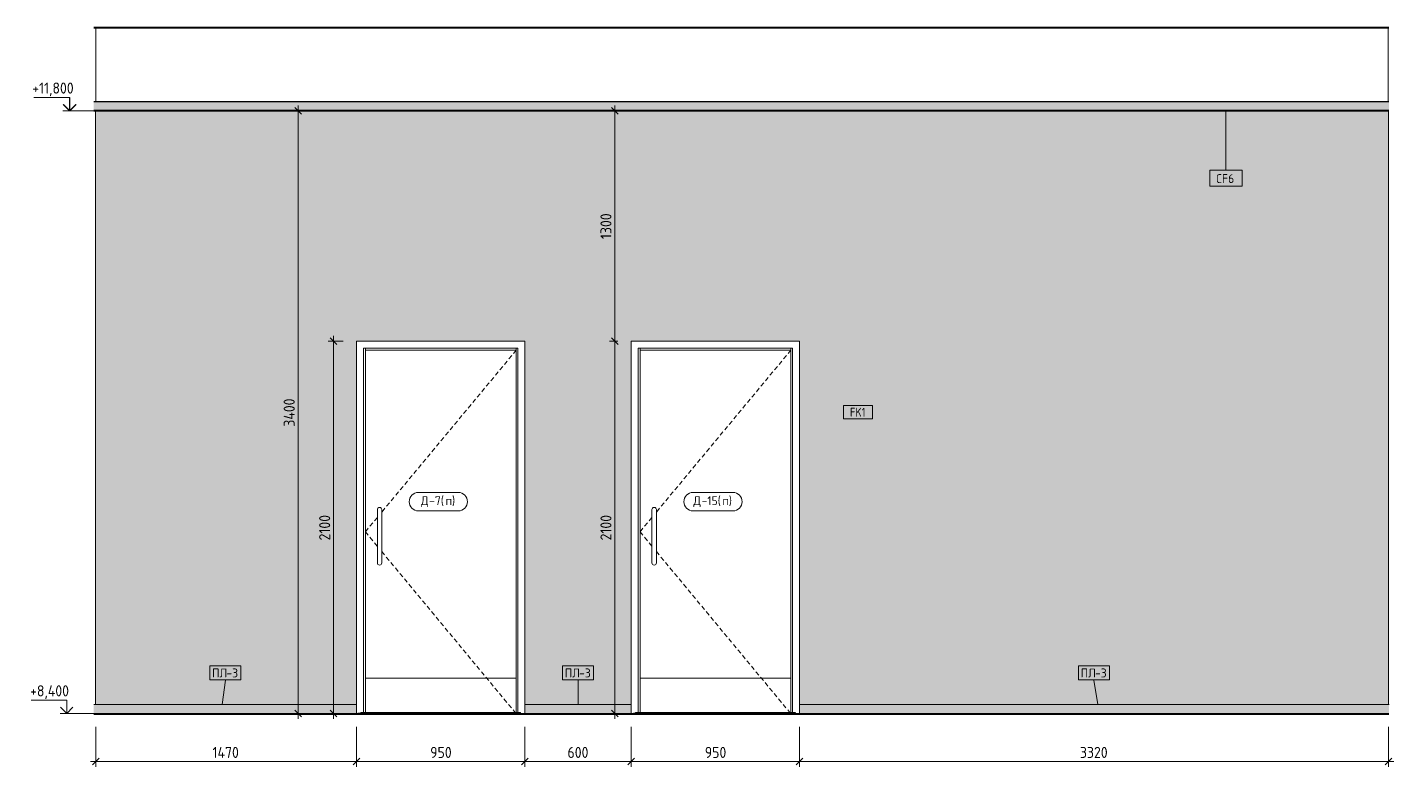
# Model space of a CAD drawing. Header units: millimetres. Extents: x 10426 to 43988, y -1987 to 12271.
# Drawn here: x 27682 to 35388, y 8100 to 12271 of the extents above; entities that cross this region are included whole.
import ezdxf

# ---------------------------------------------------------------- set-up
doc = ezdxf.new("R2010")
doc.units = ezdxf.units.MM
doc.linetypes.add('200_ШТРИХ__ш1_п0_6_', pattern=[40, 25, -15])
doc.linetypes.add('Штрих', pattern=[158.75, 79.375, -79.375])
for name, color, linetype, lineweight in [('A-ANNO-DIMS', 7, 'Continuous', 9), ('A-ANNO-DIMS-25', 7, 'Continuous', 9), ('A-CLNG-IDEN', 7, 'Continuous', 9), ('A-DOOR', 7, 'Continuous', 9), ('A-DOOR-2', 7, 'Штрих', 9), ('A-DOOR-3', 7, '200_ШТРИХ__ш1_п0_6_', 9), ('A-DOOR-FRAM-1', 7, 'Continuous', 9), ('A-DOOR-IDEN', 7, 'Continuous', 9), ('A-FLOR', 7, 'Continuous', 9), ('A-GENM', 7, 'Continuous', 9), ('A-GENM-IDEN', 7, 'Continuous', 9), ('A-WALL-IDEN', 7, 'Continuous', 9), ('A-WALL-PATT', 7, 'Continuous', 9), ('G-ANNO-DIMS', 7, 'Continuous', 9), ('G-ANNO-DIMS-1', 7, 'Continuous', 20), ('I-WALL', 7, 'Continuous', 9), ('Ограждение', 7, 'Continuous', 9), ('Поручни', 7, 'Continuous', 9)]:
    doc.layers.add(name, color=color, linetype=linetype, lineweight=lineweight)
for name, color, linetype, lineweight, true_color in [('A-CLNG-1', 7, 'Continuous', 9, 0x787878), ('A-CLNG-FNSH-1', 7, 'Continuous', 30, 0x3c3c3c), ('A-FLOR-1', 7, 'Continuous', 9, 0x787878), ('A-FLOR-FNSH-1', 7, 'Continuous', 40, 0x3c3c3c), ('A-FLOR-FNSH-2', 7, 'Continuous', 30, 0x3c3c3c)]:
    doc.layers.add(name, color=color, linetype=linetype, lineweight=lineweight, true_color=true_color)
doc.styles.add('GOST Common_5', font='GOST_Common.ttf', dxfattribs={"height": 50})
doc.styles.add('GOST Common_6', font='GOST_Common.ttf', dxfattribs={"width": 0.9, "height": 50})
doc.styles.add('ISOCPEUR_3', font='isocpeur.ttf', dxfattribs={"width": 0.9, "height": 62.5})
doc.dimstyles.new('ISO-2_5_0_9К_БОЛЬШОЙ_1', dxfattribs={"dimscale": 304.8, "dimtxt": 62.248823, "dimasz": 0.123031, "dimexe": 0.098425, "dimexo": 0.246063, "dimgap": 0, "dimtad": 1, "dimdec": 0, "dimrnd": 10, "dimzin": 0, "dimdsep": 46, "dimtxsty": 'ISOCPEUR_3', "dimblk1": 'OBLIQUE', "dimblk2": 'OBLIQUE', "dimsah": 1, "dimcen": 0.09, "dimdle": 0.098425, "dimazin": 0, "dimtfac": 1, "dimtdec": 4, "dimtix": 1, "dimtmove": 0, "dimatfit": 3, "dimfxl": 1, "dimtvp": 1, "dimtolj": 1, "dimtzin": 0, "dimarcsym": 2})

# ---------------------------------------------------------------- blocks, each defined once
blk = doc.blocks.new('110_Дверь_СКБ_1Ст_Внутренняя1 - Д-7_п__950x2100h_Туалет EW30-32897972-Развертка 3_44-1')
at = {"layer": 'A-DOOR'}
for p, q in [((16860, 10450), (16010, 10450)), ((16010, 8600), (16010, 10450)), ((16860, 10450), (16860, 8600)), ((16077.5, 9550), (16077.5, 9250)), ((16102.5, 9250), (16102.5, 9550)), ((16860, 8600), (16010, 8600)), ((16010, 8600), (16010, 8406.3)), ((16860, 8406.3), (16860, 8600))]:
    blk.add_line(p, q, dxfattribs=at)
for centre, start, end in [((16090, 9550), 0, 180), ((16090, 9250), 180, 0)]:
    blk.add_arc(centre, 12.5, start, end, dxfattribs=at)
at = {"layer": 'A-DOOR-2'}
for p, q in [((16910, 10500), (15960, 10500)), ((15960, 8400), (15960, 10500)), ((16910, 10500), (15960, 10500)), ((15960, 8400), (15960, 10500)), ((16910, 8400), (16910, 10500)), ((16910, 8400), (16910, 10500))]:
    blk.add_line(p, q, dxfattribs=at)
at = {"layer": 'A-DOOR-3'}
for p, q in [((16861.4, 10450), (16102.5, 9536.4)), ((16077.5, 9506.3), (16010, 9425)), ((16010, 9425), (16077.5, 9343.6)), ((16102.5, 9313.5), (16854.7, 8406.3))]:
    blk.add_line(p, q, dxfattribs=at)
at = {"layer": 'A-DOOR-FRAM-1'}
for p, q in [((16000, 8406.3), (16000, 10460)), ((16000, 10460), (16870, 10460)), ((16010, 10450), (16010, 10460)), ((16010, 10460), (16010, 8600)), ((16860, 10450), (16010, 10450)), ((16860, 10460), (16860, 10450)), ((16860, 10460), (16860, 8600)), ((16870, 10460), (16870, 8406.3))]:
    blk.add_line(p, q, dxfattribs=at)
blk = doc.blocks.new('110_Дверь_СКБ_1Ст_Внутренняя1 - Д-7_п__950x2100h_Туалет-32491181-Развертка 3_44-1')
at = {"layer": 'A-DOOR'}
for p, q in [((15311, 10450), (14461, 10450)), ((14461, 8600), (14461, 10450)), ((15311, 10450), (15311, 8600)), ((14528.5, 9550), (14528.5, 9250)), ((14553.5, 9250), (14553.5, 9550)), ((15311, 8600), (14461, 8600)), ((14461, 8600), (14461, 8406.3)), ((15311, 8406.3), (15311, 8600))]:
    blk.add_line(p, q, dxfattribs=at)
for centre, start, end in [((14541, 9550), 0, 180), ((14541, 9250), 180, 0)]:
    blk.add_arc(centre, 12.5, start, end, dxfattribs=at)
at = {"layer": 'A-DOOR-2'}
for p, q in [((15361, 10500), (14411, 10500)), ((14411, 8400), (14411, 10500)), ((15361, 10500), (14411, 10500)), ((14411, 8400), (14411, 10500)), ((15361, 8400), (15361, 10500)), ((15361, 8400), (15361, 10500))]:
    blk.add_line(p, q, dxfattribs=at)
at = {"layer": 'A-DOOR-3'}
for p, q in [((15312.4, 10450), (14553.5, 9536.4)), ((14528.5, 9506.3), (14461, 9425)), ((14461, 9425), (14528.5, 9343.6)), ((14553.5, 9313.5), (15305.7, 8406.3))]:
    blk.add_line(p, q, dxfattribs=at)
at = {"layer": 'A-DOOR-FRAM-1'}
for p, q in [((14451, 8406.3), (14451, 10460)), ((14451, 10460), (15321, 10460)), ((14461, 10450), (14461, 10460)), ((14461, 10460), (14461, 8600)), ((15311, 10450), (14461, 10450)), ((15311, 10460), (15311, 10450)), ((15311, 10460), (15311, 8600)), ((15321, 10460), (15321, 8406.3))]:
    blk.add_line(p, q, dxfattribs=at)
blk = doc.blocks.new('Плинтус - Плинтус темный _ст_школа_-33413761-Развертка 3_44-1')
at = {"layer": 'A-GENM'}
blk.add_hatch(color=256, dxfattribs=at).paths.add_polyline_path([(13710, 8400), (14411, 8400), (14411, 8450), (12928.6, 8450), (12928.6, 8400), (12961.3, 8400)])
for p, q in [((12928.6, 8450), (14411, 8450)), ((14411, 8450), (14411, 8400))]:
    blk.add_line(p, q, dxfattribs=at)
blk = doc.blocks.new('Плинтус - Плинтус темный _ст_школа_-33413799-Развертка 3_44-1')
at = {"layer": 'A-GENM'}
blk.add_hatch(color=256, dxfattribs=at).paths.add_polyline_path([(15361, 8400), (15960, 8400), (15960, 8450), (15361, 8450)])
for p, q in [((15361, 8450), (15960, 8450)), ((15361, 8400), (15361, 8450)), ((15960, 8450), (15960, 8400))]:
    blk.add_line(p, q, dxfattribs=at)
blk = doc.blocks.new('Плинтус - Плинтус темный _ст_школа_-33413861-Развертка 3_44-1')
at = {"layer": 'A-GENM'}
blk.add_hatch(color=256, dxfattribs=at).paths.add_polyline_path([(16910, 8400), (20234.6, 8400), (20234.6, 8450), (16910, 8450)])
for p, q in [((16910, 8450), (20234.6, 8450)), ((16910, 8400), (16910, 8450))]:
    blk.add_line(p, q, dxfattribs=at)
blk = doc.blocks.new('Ограждение - Ограждение-32882164-Развертка 3_44-1')
at = {"layer": 'Ограждение'}
blk.add_hatch(color=256, dxfattribs=at).paths.add_polyline_path([(15333.9, 8400), (15336, 8400), (15336, 8406.3), (14436, 8406.3), (14436, 8402), (15333.9, 8402)])
at = {"layer": 'Поручни'}
for p, q in [((14436, 8402), (14436, 8406.3)), ((14436, 8406.3), (15336, 8406.3)), ((15336, 8406.3), (15336, 8400))]:
    blk.add_line(p, q, dxfattribs=at)
blk = doc.blocks.new('Ограждение - Ограждение-32882170-Развертка 3_44-1')
at = {"layer": 'Ограждение'}
blk.add_hatch(color=256, dxfattribs=at).paths.add_polyline_path([(16622.6, 8402), (16885, 8402), (16885, 8406.3), (15985, 8406.3), (15985, 8402), (16581.6, 8402)])
at = {"layer": 'Поручни'}
for p, q in [((15985, 8402), (15985, 8406.3)), ((15985, 8406.3), (16885, 8406.3)), ((16885, 8406.3), (16885, 8402))]:
    blk.add_line(p, q, dxfattribs=at)
blk = doc.blocks.new('Высотные отметки - Стрелка_Верх-17668718-Развертка 3_44-1')
at = {"layer": 'G-ANNO-DIMS'}
for p, q in [((12791.7, 11875), (12591.7, 11875)), ((12791.7, 11800), (12791.7, 11875)), ((12829.6, 11800), (12754.6, 11800))]:
    blk.add_line(p, q, dxfattribs=at)
at = {"layer": 'G-ANNO-DIMS-1'}
for q in [(12756.3, 11835.4), (12827.1, 11835.4)]:
    blk.add_line((12791.7, 11800), q, dxfattribs=at)
blk = doc.blocks.new('DIMBLOCK8-Развертка 3_44-1')
at = {"layer": 'A-ANNO-DIMS-25'}
for p, q in [((32037.4, 8325), (32037.4, 8100.2)), ((35358.4, 8325), (35358.4, 8100.2)), ((32037.4, 8130.2), (32037.4, 8320)), ((35358.4, 8130.2), (35358.4, 8320)), ((35388.4, 8130.2), (32037.4, 8130.2))]:
    blk.add_line(p, q, dxfattribs=at)
at = {"layer": 'A-ANNO-DIMS-25', "lineweight": 20}
for p, q in [((32037.4, 8130.2), (32018.6, 8111.5)), ((32037.4, 8130.2), (32056.1, 8149)), ((35358.4, 8130.2), (35339.6, 8111.5)), ((35358.4, 8130.2), (35377.1, 8149))]:
    blk.add_line(p, q, dxfattribs=at)
at = {"layer": 'A-ANNO-DIMS-25', "color": 0, "insert": (33618.8, 8211.9), "char_height": 62.5, "width": 189.619, "attachment_point": 1, "line_spacing_factor": 1.149209, "style": 'ISOCPEUR_3'}
blk.add_mtext('3320', dxfattribs=at)
blk = doc.blocks.new('_Oblique')
at = {"color": 0, "linetype": 'ByBlock', "lineweight": -2}
blk.add_line((-0.5, -0.5), (0.5, 0.5), dxfattribs=at)
blk = doc.blocks.new('DIMBLOCK9-Развертка 3_44-1')
at = {"layer": 'A-ANNO-DIMS-25'}
for p, q in [((31087.4, 8325), (31087.4, 8100.2)), ((32037.4, 8325), (32037.4, 8100.2)), ((31087.4, 8130.2), (31087.4, 8320)), ((32037.4, 8130.2), (32037.4, 8320)), ((32037.4, 8130.2), (31087.4, 8130.2))]:
    blk.add_line(p, q, dxfattribs=at)
at = {"layer": 'A-ANNO-DIMS-25', "lineweight": 20}
for p, q in [((31087.4, 8130.2), (31068.6, 8111.5)), ((31087.4, 8130.2), (31106.1, 8149)), ((32037.4, 8130.2), (32018.6, 8111.5)), ((32037.4, 8130.2), (32056.1, 8149))]:
    blk.add_line(p, q, dxfattribs=at)
at = {"layer": 'A-ANNO-DIMS-25', "color": 0, "insert": (31503.1, 8211.9), "char_height": 62.5, "width": 142.215, "attachment_point": 1, "line_spacing_factor": 1.149209, "style": 'ISOCPEUR_3'}
blk.add_mtext('950', dxfattribs=at)
blk = doc.blocks.new('DIMBLOCK10-Развертка 3_44-1')
at = {"layer": 'A-ANNO-DIMS-25'}
for p, q in [((30488.3, 8325), (30488.3, 8100.2)), ((31087.4, 8325), (31087.4, 8100.2)), ((30488.3, 8130.2), (30488.3, 8320)), ((31087.4, 8130.2), (31087.4, 8320)), ((31087.4, 8130.2), (30488.3, 8130.2))]:
    blk.add_line(p, q, dxfattribs=at)
at = {"layer": 'A-ANNO-DIMS-25', "lineweight": 20}
for p, q in [((30488.3, 8130.2), (30469.6, 8111.5)), ((30488.3, 8130.2), (30507.1, 8149)), ((31087.4, 8130.2), (31068.6, 8111.5)), ((31087.4, 8130.2), (31106.1, 8149))]:
    blk.add_line(p, q, dxfattribs=at)
at = {"layer": 'A-ANNO-DIMS-25', "color": 0, "insert": (30728.6, 8211.9), "char_height": 62.5, "width": 142.215, "attachment_point": 1, "line_spacing_factor": 1.149209, "style": 'ISOCPEUR_3'}
blk.add_mtext('600', dxfattribs=at)
blk = doc.blocks.new('DIMBLOCK11-Развертка 3_44-1')
at = {"layer": 'A-ANNO-DIMS-25'}
for p, q in [((29538.3, 8325), (29538.3, 8100.2)), ((30488.3, 8325), (30488.3, 8100.2)), ((29538.3, 8130.2), (29538.3, 8320)), ((30488.3, 8130.2), (30488.3, 8320)), ((30488.3, 8130.2), (29538.3, 8130.2))]:
    blk.add_line(p, q, dxfattribs=at)
at = {"layer": 'A-ANNO-DIMS-25', "lineweight": 20}
for p, q in [((29538.3, 8130.2), (29519.6, 8111.5)), ((29538.3, 8130.2), (29557.1, 8149)), ((30488.3, 8130.2), (30469.6, 8111.5)), ((30488.3, 8130.2), (30507.1, 8149))]:
    blk.add_line(p, q, dxfattribs=at)
at = {"layer": 'A-ANNO-DIMS-25', "color": 0, "insert": (29954.1, 8211.9), "char_height": 62.5, "width": 142.215, "attachment_point": 1, "line_spacing_factor": 1.149209, "style": 'ISOCPEUR_3'}
blk.add_mtext('950', dxfattribs=at)
blk = doc.blocks.new('DIMBLOCK12-Развертка 3_44-1')
at = {"layer": 'A-ANNO-DIMS-25'}
for p, q in [((28067.6, 8325), (28067.6, 8100.2)), ((29538.3, 8325), (29538.3, 8100.2)), ((28067.6, 8130.2), (28067.6, 8320)), ((29538.3, 8130.2), (29538.3, 8320)), ((29538.3, 8130.2), (28037.6, 8130.2))]:
    blk.add_line(p, q, dxfattribs=at)
at = {"layer": 'A-ANNO-DIMS-25', "lineweight": 20}
for p, q in [((28067.6, 8130.2), (28048.9, 8111.5)), ((28067.6, 8130.2), (28086.4, 8149)), ((29538.3, 8130.2), (29519.6, 8111.5)), ((29538.3, 8130.2), (29557.1, 8149))]:
    blk.add_line(p, q, dxfattribs=at)
at = {"layer": 'A-ANNO-DIMS-25', "color": 0, "insert": (28726.4, 8211.9), "char_height": 62.5, "width": 183.873, "attachment_point": 1, "line_spacing_factor": 1.149209, "style": 'ISOCPEUR_3'}
blk.add_mtext('1470', dxfattribs=at)
blk = doc.blocks.new('DIMBLOCK13-Развертка 3_44-1')
at = {"layer": 'A-ANNO-DIMS-25'}
for p, q in [((29463.3, 10500), (29379.1, 10500)), ((29409.1, 10530), (29409.1, 8370)), ((29409.1, 10500), (29463.3, 10500)), ((29360.6, 8400), (29439.1, 8400)), ((29409.1, 8400), (29360.6, 8400))]:
    blk.add_line(p, q, dxfattribs=at)
at = {"layer": 'A-ANNO-DIMS-25', "lineweight": 20}
for p, q in [((29409.1, 10500), (29390.4, 10518.7)), ((29409.1, 10500), (29427.9, 10481.2)), ((29409.1, 8400), (29390.4, 8418.7)), ((29409.1, 8400), (29427.9, 8381.2))]:
    blk.add_line(p, q, dxfattribs=at)
at = {"layer": 'A-ANNO-DIMS-25', "color": 0, "insert": (29327.5, 9376.4), "char_height": 62.5, "width": 176.691, "attachment_point": 1, "rotation": 90, "line_spacing_factor": 1.149209, "style": 'ISOCPEUR_3'}
blk.add_mtext('2100', dxfattribs=at)
blk = doc.blocks.new('М_двери - Типоразмер_рамка-25223575-Развертка 3_44-1')
at = {"layer": 'A-DOOR-IDEN'}
for p, q in [((14984.9, 9647), (14760.1, 9647)), ((14760.1, 9543), (14984.9, 9543))]:
    blk.add_line(p, q, dxfattribs=at)
for centre, start, end in [((14760.1, 9595), 90, 270), ((14984.9, 9595), 270, 90)]:
    blk.add_arc(centre, 52, start, end, dxfattribs=at)
blk = doc.blocks.new('М_стена_0001 - Типоразмер_без рамки-25382661-Развертка 3_44-1')
at = {"layer": 'A-WALL-IDEN'}
for p, q in [((17320.6, 10138.1), (17157.4, 10138.1)), ((17157.4, 10138.1), (17157.4, 10063.1)), ((17320.6, 10063.1), (17320.6, 10138.1)), ((17157.4, 10063.1), (17320.6, 10063.1))]:
    blk.add_line(p, q, dxfattribs=at)
blk = doc.blocks.new('М_потолков - Марка_ Имя типа-25382930-Развертка 3_44-1')
at = {"layer": 'A-CLNG-IDEN'}
for p, q in [((19405.6, 11464.4), (19224.4, 11464.4)), ((19224.4, 11464.4), (19224.4, 11375)), ((19405.6, 11375), (19405.6, 11464.4)), ((19224.4, 11375), (19405.6, 11375))]:
    blk.add_line(p, q, dxfattribs=at)
blk = doc.blocks.new('Mark Reiling - Mark Reiling-26174330-Развертка 3_44-1')
at = {"layer": 'A-GENM-IDEN'}
for p, q in [((13584.4, 8668.9), (13584.4, 8590.1)), ((13584.4, 8668.9), (13757.9, 8668.9)), ((13757.9, 8668.9), (13584.4, 8668.9)), ((13584.4, 8668.9), (13584.4, 8590.1)), ((13757.9, 8590.1), (13757.9, 8668.9)), ((13757.9, 8590.1), (13757.9, 8668.9)), ((13584.4, 8590.1), (13757.9, 8590.1)), ((13584.4, 8590.1), (13757.9, 8590.1))]:
    blk.add_line(p, q, dxfattribs=at)
blk = doc.blocks.new('DIMBLOCK14-Развертка 3_44-1')
at = {"layer": 'A-ANNO-DIMS-25'}
for p, q in [((30947.3, 11800), (31025.8, 11800)), ((30995.8, 11800), (30947.3, 11800)), ((30995.8, 11830), (30995.8, 10500)), ((31012.4, 10500), (30965.8, 10500)), ((30995.8, 10500), (31012.4, 10500))]:
    blk.add_line(p, q, dxfattribs=at)
at = {"layer": 'A-ANNO-DIMS-25', "lineweight": 20}
for p, q in [((30995.8, 11800), (30977, 11818.8)), ((30995.8, 11800), (31014.5, 11781.2)), ((30995.8, 10500), (30977, 10518.7)), ((30995.8, 10500), (31014.5, 10481.2))]:
    blk.add_line(p, q, dxfattribs=at)
at = {"layer": 'A-ANNO-DIMS-25', "color": 0, "insert": (30914.1, 11076.4), "char_height": 62.5, "width": 176.691, "attachment_point": 1, "rotation": 90, "line_spacing_factor": 1.149209, "style": 'ISOCPEUR_3'}
blk.add_mtext('1300', dxfattribs=at)
blk = doc.blocks.new('DIMBLOCK15-Развертка 3_44-1')
at = {"layer": 'A-ANNO-DIMS-25'}
for p, q in [((31012.4, 10500), (30965.8, 10500)), ((30995.8, 10500), (30995.8, 8370)), ((30995.8, 10500), (31012.4, 10500)), ((30947.3, 8400), (31025.8, 8400)), ((30995.8, 8400), (30947.3, 8400))]:
    blk.add_line(p, q, dxfattribs=at)
at = {"layer": 'A-ANNO-DIMS-25', "lineweight": 20}
for p, q in [((30995.8, 10500), (30977, 10518.7)), ((30995.8, 10500), (31014.5, 10481.2)), ((30995.8, 8400), (30977, 8418.7)), ((30995.8, 8400), (31014.5, 8381.2))]:
    blk.add_line(p, q, dxfattribs=at)
at = {"layer": 'A-ANNO-DIMS-25', "color": 0, "insert": (30914.1, 9376.4), "char_height": 62.5, "width": 176.691, "attachment_point": 1, "rotation": 90, "line_spacing_factor": 1.149209, "style": 'ISOCPEUR_3'}
blk.add_mtext('2100', dxfattribs=at)
blk = doc.blocks.new('DIMBLOCK16-Развертка 3_44-1')
at = {"layer": 'A-ANNO-DIMS-25'}
for p, q in [((29160.6, 11800), (29239.1, 11800)), ((29209.1, 11800), (29160.6, 11800)), ((29209.1, 11830), (29209.1, 8370)), ((29160.6, 8400), (29239.1, 8400)), ((29209.1, 8400), (29160.6, 8400))]:
    blk.add_line(p, q, dxfattribs=at)
at = {"layer": 'A-ANNO-DIMS-25', "lineweight": 20}
for p, q in [((29209.1, 11800), (29190.4, 11818.8)), ((29209.1, 11800), (29227.9, 11781.2)), ((29209.1, 8400), (29190.4, 8418.7)), ((29209.1, 8400), (29227.9, 8381.2))]:
    blk.add_line(p, q, dxfattribs=at)
at = {"layer": 'A-ANNO-DIMS-25', "color": 0, "insert": (29127.5, 10018), "char_height": 62.5, "width": 196.802, "attachment_point": 1, "rotation": 90, "line_spacing_factor": 1.149209, "style": 'ISOCPEUR_3'}
blk.add_mtext('3400', dxfattribs=at)

msp = doc.modelspace()

# ---------------------------------------------------------------- hatches: boundary and pattern name
at = {"layer": 'A-CLNG-1'}
msp.add_hatch(color=256, dxfattribs=at).paths.add_polyline_path([(29137.1, 11800), (35361.9, 11800), (35361.9, 11850), (28055.9, 11850), (28055.9, 11800), (28969.2, 11800)])
at = {"layer": 'A-FLOR'}
for points in [[(30195, 8400), (30195, 8402), (29546.7, 8401.8), (29546.7, 8400), (30110.8, 8400)], [(31227.9, 8400), (31750, 8400), (31750, 8402), (31101.7, 8401.8), (31101.7, 8400), (31183, 8400)]]:
    msp.add_hatch(color=256, dxfattribs=at).paths.add_polyline_path(points)
at = {"layer": 'A-FLOR-1'}
h = msp.add_hatch(dxfattribs=at)
h.set_pattern_fill('FP_8', color=256, style=0, pattern_type=2)
h.set_pattern_definition([(45, (15127.357, 0), (-14.25598, 14.25598), []), (45, (15141.613, 0), (-14.25598, 14.25598), [25.202, -5.04, 0.8382, -4.202])])
h.paths.add_polyline_path([(29882.4, 12270), (35361.9, 12270), (35361.9, 12270.6), (28055.9, 12270.6), (28055.9, 12270), (28969.2, 12270)])
for points in [[(30438.3, 8400), (30461.3, 8400), (30461.3, 8402), (30195, 8402), (30195, 8400), (30339.1, 8400)], [(31750, 8400), (32016.3, 8400), (32016.3, 8402), (31750, 8402)]]:
    msp.add_hatch(color=256, dxfattribs=at).paths.add_polyline_path(points)
at = {"layer": 'A-WALL-PATT'}
for points in [[(28067.6, 8450), (28067.6, 11800), (28066.6, 11800), (28066.6, 8450)], [(33535.4, 8450), (35357.4, 8450), (35357.4, 11800), (28067.6, 11800), (28067.6, 8450), (29538.3, 8450), (29538.3, 10500), (30488.3, 10500), (30488.3, 8450), (31087.4, 8450), (31087.4, 10500), (32037.4, 10500), (32037.4, 8450), (32622.2, 8450)], [(35358.4, 8450), (35358.4, 11800), (35357.4, 11800), (35357.4, 8450), (35358.3, 8450)], [(35358.4, 8450), (35361.9, 8450), (35361.9, 11800), (35358.4, 11800), (35358.4, 9363.8)]]:
    msp.add_hatch(color=256, dxfattribs=at).paths.add_polyline_path(points)

# ---------------------------------------------------------------- linework, layer by layer
at = {"layer": 'A-CLNG-FNSH-1'}
for p, q in [((35361.9, 11850), (28055.9, 11850)), ((35361.9, 11801), (28055.9, 11801)), ((28055.9, 11800), (35361.9, 11800))]:
    msp.add_line(p, q, dxfattribs=at)
at = {"layer": 'A-CLNG-IDEN'}
msp.add_line((34442.4, 11800), (34442.4, 11464.4), dxfattribs=at)
at = {"layer": 'A-FLOR'}
for p, q in [((29546.3, 8402), (29546.3, 8400)), ((29546.3, 8402), (30195, 8402)), ((31101.3, 8402), (31101.3, 8400)), ((31101.3, 8402), (31750, 8402)), ((35361.9, 8400), (28055.9, 8400))]:
    msp.add_line(p, q, dxfattribs=at)
at = {"layer": 'A-FLOR-FNSH-1'}
msp.add_line((28055.9, 12270), (35361.9, 12270), dxfattribs=at)
at = {"layer": 'A-FLOR-FNSH-2'}
for p, q in [((30461.3, 8402), (30195, 8402)), ((30195, 8402), (30195, 8400)), ((30461.3, 8400), (30461.3, 8402)), ((32016.3, 8402), (31750, 8402)), ((31750, 8402), (31750, 8400)), ((32016.3, 8400), (32016.3, 8402)), ((35361.9, 8395), (28055.9, 8395)), ((30195, 8400), (30461.3, 8400)), ((31750, 8400), (32016.3, 8400))]:
    msp.add_line(p, q, dxfattribs=at)
at = {"layer": 'A-GENM-IDEN'}
for p, q in [((28780.5, 8450), (28798.5, 8589)), ((30787.8, 8450), (30787.8, 8589)), ((33720.4, 8450), (33697.9, 8589))]:
    msp.add_line(p, q, dxfattribs=at)
at = {"layer": 'G-ANNO-DIMS'}
for p, q in [((28156.9, 11800), (27919.1, 11800)), ((28165.1, 11800), (27921.8, 11800)), ((28144.8, 8400), (27903.7, 8400))]:
    msp.add_line(p, q, dxfattribs=at)
at = {"layer": 'I-WALL'}
for p, q in [((28068.6, 11850), (28068.6, 12270)), ((35357.4, 11850), (35357.4, 12270)), ((28066.6, 8450), (28066.6, 11800)), ((35358.4, 11800), (35358.4, 8450)), ((29538.3, 8450), (29538.3, 10500)), ((29538.3, 10500), (30488.3, 10500)), ((30488.3, 10500), (30488.3, 8450)), ((31087.4, 8450), (31087.4, 10500)), ((31087.4, 10500), (32037.4, 10500)), ((32037.4, 10500), (32037.4, 8450))]:
    msp.add_line(p, q, dxfattribs=at)

# ---------------------------------------------------------------- block references
at = {"layer": 'A-CLNG-IDEN'}
msp.add_blockref('М_потолков - Марка_ Имя типа-25382930-Развертка 3_44-1', (15127.4, 0), dxfattribs=at)
at = {"layer": 'A-DOOR'}
for name in ['110_Дверь_СКБ_1Ст_Внутренняя1 - Д-7_п__950x2100h_Туалет-32491181-Развертка 3_44-1', '110_Дверь_СКБ_1Ст_Внутренняя1 - Д-7_п__950x2100h_Туалет EW30-32897972-Развертка 3_44-1']:
    msp.add_blockref(name, (15127.4, 0), dxfattribs=at)
at = {"layer": 'A-DOOR-IDEN'}
for p in [(15127.4, 0), (16676.4, 0)]:
    msp.add_blockref('М_двери - Типоразмер_рамка-25223575-Развертка 3_44-1', p, dxfattribs=at)
at = {"layer": 'A-GENM'}
for name in ['Плинтус - Плинтус темный _ст_школа_-33413761-Развертка 3_44-1', 'Плинтус - Плинтус темный _ст_школа_-33413799-Развертка 3_44-1', 'Плинтус - Плинтус темный _ст_школа_-33413861-Развертка 3_44-1']:
    msp.add_blockref(name, (15127.4, 0), dxfattribs=at)
at = {"layer": 'A-GENM-IDEN'}
for p in [(15127.4, 0), (17116.7, 0), (20026.7, 0)]:
    msp.add_blockref('Mark Reiling - Mark Reiling-26174330-Развертка 3_44-1', p, dxfattribs=at)
at = {"layer": 'A-WALL-IDEN'}
msp.add_blockref('М_стена_0001 - Типоразмер_без рамки-25382661-Развертка 3_44-1', (15127.4, 0), dxfattribs=at)
at = {"layer": 'G-ANNO-DIMS'}
for p in [(15127.4, 0), (15112, -3400)]:
    msp.add_blockref('Высотные отметки - Стрелка_Верх-17668718-Развертка 3_44-1', p, dxfattribs=at)
at = {"layer": 'Поручни'}
for name in ['Ограждение - Ограждение-32882164-Развертка 3_44-1', 'Ограждение - Ограждение-32882170-Развертка 3_44-1']:
    msp.add_blockref(name, (15127.4, 0), dxfattribs=at)

# ---------------------------------------------------------------- texts
at = {"layer": 'A-CLNG-IDEN', "insert": (34385.9, 11442.3), "char_height": 50, "width": 132.278, "attachment_point": 1, "style": 'GOST Common_5'}
msp.add_mtext('CF6', dxfattribs=at)
at = {"layer": 'A-DOOR-IDEN', "char_height": 50, "attachment_point": 1, "style": 'GOST Common_5'}
for s, insert, width in [('\\fGOST Common|b0|i0|c204|p34|;Д', (29901.6, 9625.3), 56.118), ('-7(', (29947.9, 9625.3), 112.236), ('\\fGOST Common|b0|i0|c204|p34|;п', (30040.5, 9625.3), 44.093), ('\\fGOST Common|b0|i0|c204|p34|;)', (30076.9, 9625.3), 24.051), ('\\fGOST Common|b0|i0|c204|p34|;Д', (31438.2, 9625.3), 56.118), ('-15(', (31484.5, 9625.3), 142.3), ('\\fGOST Common|b0|i0|c204|p34|;п', (31601.9, 9625.3), 44.093), ('\\fGOST Common|b0|i0|c204|p34|;)', (31638.3, 9625.3), 24.051)]:
    msp.add_mtext(s, dxfattribs=dict(at, insert=insert, width=width))
at = {"layer": 'A-GENM-IDEN', "char_height": 50, "attachment_point": 1, "style": 'GOST Common_5'}
for s, insert, width in [('ПЛ', (28723.4, 8653.9), 98.207), ('-3', (28804.4, 8653.9), 86.181), ('ПЛ', (30712.7, 8653.9), 98.207), ('-3', (30793.7, 8653.9), 86.181), ('ПЛ', (33622.7, 8653.9), 98.207), ('-3', (33703.7, 8653.9), 86.181)]:
    msp.add_mtext(s, dxfattribs=dict(at, insert=insert, width=width))
at = {"layer": 'A-WALL-IDEN', "insert": (32321.5, 10124.5), "char_height": 50, "width": 111.835, "attachment_point": 1, "style": 'GOST Common_6'}
msp.add_mtext('FK1', dxfattribs=at)

# ---------------------------------------------------------------- dimensions: what is measured, and where the dimension line sits
at = {"layer": 'A-ANNO-DIMS'}
for base, p1, p2, override, picture, middle in [((29209.1, 8400), (29235.6, 11800), (29235.6, 8400), {"dimpost": '<>', "dimfxl": 3400}, 'DIMBLOCK16-Развертка 3_44-1', (29177.9, 10100)), ((30995.8, 10500), (31022.3, 11800), (31087.4, 10500), {"dimpost": '<>', "dimfxl": 1301.628377}, 'DIMBLOCK14-Развертка 3_44-1', (30964.5, 11150)), ((29409.1, 8400), (29538.3, 10500), (29435.6, 8400), {"dimpost": '<>', "dimfxl": 2102.509563}, 'DIMBLOCK13-Развертка 3_44-1', (29377.9, 9450)), ((30995.8, 8400), (31087.4, 10500), (31022.3, 8400), {"dimpost": '<>', "dimfxl": 2101.008432}, 'DIMBLOCK15-Развертка 3_44-1', (30964.5, 9450))]:
    dim = msp.add_linear_dim(base=base, p1=p1, p2=p2, angle=90, dimstyle='ISO-2_5_0_9К_БОЛЬШОЙ_1', override=override, dxfattribs=at)
    dim.commit()
    dim.dimension.update_dxf_attribs({"geometry": picture, "text_midpoint": middle})
for base, p1, p2, override, picture, middle in [((28067.6, 8130.2), (29538.3, 8400), (28067.6, 8400), {"dimpost": '<>', "dimfxl": 1470.713176}, 'DIMBLOCK12-Развертка 3_44-1', (28803, 8161.5)), ((29538.3, 8130.2), (30488.3, 8400), (29538.3, 8400), {"dimpost": '<>', "dimfxl": 950}, 'DIMBLOCK11-Развертка 3_44-1', (30013.3, 8161.5)), ((30488.3, 8130.2), (31087.4, 8400), (30488.3, 8400), {"dimpost": '<>', "dimfxl": 599.030312}, 'DIMBLOCK10-Развертка 3_44-1', (30787.8, 8161.5)), ((31087.4, 8130.2), (32037.4, 8400), (31087.4, 8400), {"dimpost": '<>', "dimfxl": 950}, 'DIMBLOCK9-Развертка 3_44-1', (31562.4, 8161.5)), ((32037.4, 8130.2), (35358.4, 8400), (32037.4, 8400), {"dimpost": '<>', "dimfxl": 3320.999993}, 'DIMBLOCK8-Развертка 3_44-1', (33697.9, 8161.5))]:
    dim = msp.add_linear_dim(base=base, p1=p1, p2=p2, dimstyle='ISO-2_5_0_9К_БОЛЬШОЙ_1', override=override, dxfattribs=at)
    dim.commit()
    dim.dimension.update_dxf_attribs({"geometry": picture, "text_midpoint": middle})

# ---------------------------------------------------------------- next in the draw order: texts
at = {"layer": 'G-ANNO-DIMS', "char_height": 62.5, "attachment_point": 1, "line_spacing_factor": 1.149209, "style": 'ISOCPEUR_3', "bg_fill": 3, "box_fill_scale": 1.25, "bg_fill_color": 256, "bg_fill_true_color": 13158600, "bg_fill_transparency": 0}
for s, insert, width in [('+11,800', (27706.7, 11959.2), 275.62), ('+8,400', (27697.3, 8559.2), 261.428)]:
    msp.add_mtext(s, dxfattribs=dict(at, insert=insert, width=width))

# ---------------------------------------------------------------- next in the draw order: block references
at = {"layer": 'G-ANNO-DIMS'}
msp.add_blockref('Высотные отметки - Стрелка_Верх-17668718-Развертка 3_44-1', (15130.1, 0), dxfattribs=at)

# ---------------------------------------------------------------- next in the draw order: texts
at = {"layer": 'G-ANNO-DIMS', "insert": (27709.5, 11959.2), "char_height": 62.5, "width": 275.62, "attachment_point": 1, "line_spacing_factor": 1.149209, "style": 'ISOCPEUR_3', "bg_fill": 3, "box_fill_scale": 1.25, "bg_fill_color": 256, "bg_fill_true_color": 13158600, "bg_fill_transparency": 0}
msp.add_mtext('+11,800', dxfattribs=at)

doc.saveas('drawing.dxf')
